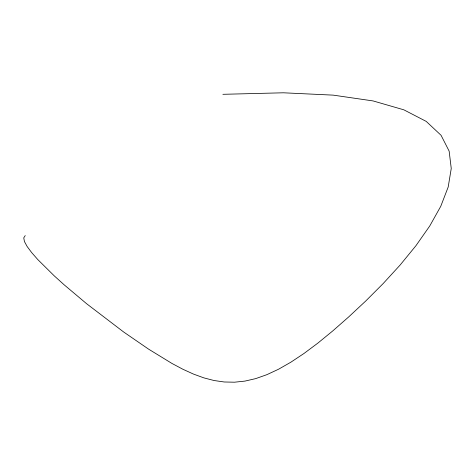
<?xml version="1.0" encoding="UTF-8"?>
<svg xmlns="http://www.w3.org/2000/svg" width="475" height="475" viewBox="0 0 475 475"><rect width="100%" height="100%" fill="white"/><g stroke="black" fill="none" stroke-linecap="round" stroke-linejoin="round"><path stroke-width="0.71" d="M25.24 235.582L23.75 237.868L24.445 241.561L27.14 246.507L31.659 252.569L37.804 259.582L54.269 275.874L64.208 284.852L86.604 303.715L123.684 332.019L148.58 349.131L171.95 363.44L182.899 369.259L193.491 374.086L203.834 377.863L214.041 380.517L224.224 381.983L234.484 382.203L244.94 381.098L255.692 378.617L266.867 374.674L278.564 369.223L290.89 362.182L303.964 353.495L317.894 343.087L332.785 330.897L348.757 316.861L365.756 300.984L383.153 283.569L400.146 265.014L415.94 245.7L429.738 225.999L440.758 206.31L448.192 187.007L451.25 168.482L449.142 151.121L441.067 135.298L426.229 121.404L403.845 109.82L373.113 100.938L333.236 95.137L283.421 92.797L222.882 94.311"/></g></svg>
